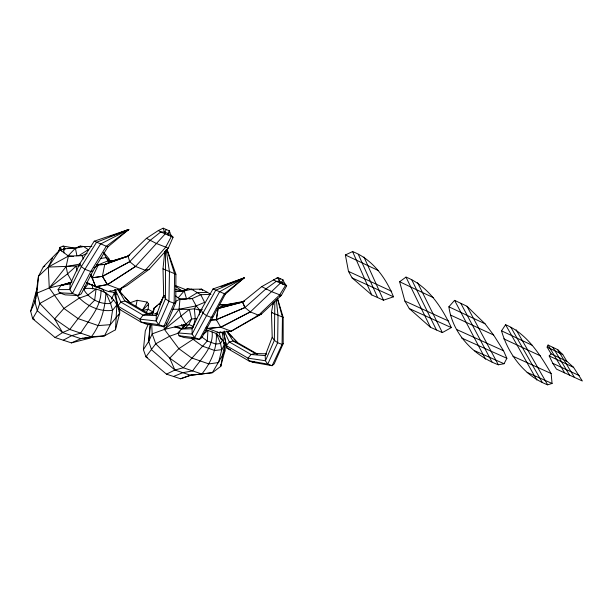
<?xml version="1.0" encoding="UTF-8"?>
<svg xmlns="http://www.w3.org/2000/svg" width="613" height="613" viewBox="0 0 613 613"><rect width="100%" height="100%" fill="white"/><g stroke="black" fill="none" stroke-linecap="round" stroke-linejoin="round"><path stroke-width="0.92" d="M114.792 289.574L117.842 306.063L118.937 308.998L141.067 322.124L146.185 323.963L163.832 326.514L166.429 324.729L175.801 302.699L175.9 274.218L167.042 249.338M166.429 324.729L166.452 322.936M274.846 301.45L274.356 340.322L265.437 360.743L267.758 364.122L272.141 365.708L274.187 363.93L283.183 343.694L283.168 317.35L277.451 298.263M225.3 341.096L224.841 351.149L220.741 366.382L212.389 372.689L190.597 375.286L180.551 378.78L166.475 374.152L145.94 356.82L143.411 349.663L145.296 330.874L148.208 324.354M165.066 253.345L165.15 251.468M37.232 287.865L30.65 311.251L32.673 318.737L55.04 337.51L71.399 342.889L80.855 338.667L104.425 335.878L115.489 329.786L116.845 304.952C110.784 292.822 97.191 286.892 84.012 288.646M212.159 331.97C213.684 347.632 200.719 358.98 192.643 370.911L182.781 372.681L173.548 376.482M199.463 314.898L199.777 310.209L196.175 305.895L192.191 298.546L179.977 299.106L175.862 301.289M70.219 283.942L69.782 289.581L72.464 293.458L78.242 295.55L81.314 293.773L92.923 271.053L107.903 246.878L128.761 229.492L94.233 241.193L79.897 263.506L70.219 283.942L61.101 285.267L58.074 289.612L59.446 292.807L65.162 294.861L78.242 295.55L90.77 271.521L106.256 246.311L128.761 229.492L110.133 236.472M224.664 342.59L224.841 351.149L212.389 372.689L190.597 375.286L174.874 370.037L151.641 349.862L148.675 341.464L150.039 324.039M175.602 295.956L179.977 299.106L179.004 309.281L181.134 316.231L185.762 323.917L185.157 325.564M166.889 249.414L174.628 273.796L174.13 303.274L163.832 326.514L158.69 324.66L156.169 320.997L156.284 315.58L163.686 295.642L163.004 268.854L164.797 251.345M143.411 349.663L148.675 341.464L150.53 324.859M100.992 290.769C101.168 307.289 88.854 319.871 80.678 333.135L71.752 335.625L63.262 340.215M30.65 311.251L34.949 301.933L38.473 276.287L43.255 266.908L60.051 249.713L61.737 249.031M273.421 304.209L273.689 302.324M206.106 327.694L207.776 328.461L220.68 327.104M224.051 305.167L242.549 302.071L244.48 301.029M216.366 308.546L218.144 308.569L242.595 302.094L261.72 286.631L277.75 277.551L282.93 279.781L284.662 283.528L286.669 285.765L281.313 295.428L261.406 314.071L258.579 315.189L231.178 331.204L220.787 327.296L216.274 319.664L218.006 308.515L224.067 305.029L228.572 304.768M243.667 301.404L224.197 305.075L218.144 308.569L216.412 319.71L210.765 320.063M161.924 301.274L154.101 308.155L153.449 312.262L148.124 309.236L142.201 310.645L147.143 302.071L137.143 300.293L130.002 302.776M273.283 302.201L271.459 312.477L272.21 337.265L265.199 355.609L265.437 360.743L247.981 358.153L226.32 345.594L223.684 332.139M107.382 284.455L95.643 286.754L86.54 282.555M112.018 261.077L127.948 256.088L129.78 254.839M96.44 264.372L98.348 264.801L104.923 264.487L128.002 256.104L146.438 238.35L158.33 230.549L163.188 228.182L165.119 233.982L135.542 266.44L107.359 284.601L102.386 276.302L104.769 264.425L112.202 260.985L107.98 260.839L98.348 264.801L93.835 267.843M135.864 306.653L137.143 300.293M91.82 246.487L83.56 246.472L75.422 248.25L63.154 246.097L59.775 247.445L60.051 249.713L68.411 256.096L66.104 266.601L67.599 273.812L72.05 281.919M119.612 308.508L119.65 313.289L110.317 324.675L104.425 335.878L91.414 336.752L80.855 338.667L62.541 332.553L37.286 310.699L34.949 301.933L36.964 293.114L38.473 276.287L48.297 267.069L60.051 249.713L61.614 251.031L61.469 249.82L59.775 247.445L58.94 250.732L59.767 250.25M192.336 327.48L193.47 326.331L195.256 318.591L194.359 308.783L196.175 305.895L204.612 302.339L200.78 294.715L191.624 289.244L187.831 288.623L182.889 290.731M34.949 301.933L35.807 298.339M115.489 329.786L119.65 313.289L119.535 309.465M152.353 314.094L154.101 308.155L157.541 305.542M152.108 314.239L154.101 308.155M148.101 305.611L148.637 304.056L147.143 302.071M119.841 292.393L121.803 287.474M121.673 287.742L119.887 292.179L122.424 294.853M91.437 276.172L95.643 286.754L108.601 291.573L119.688 289.244L126.83 285.612L149.105 269.375L168.284 248.15L173.081 237.208L170.629 234.656L164.476 232.036L160.782 231.952L158.33 230.549M148.675 341.464L152.185 333.87L151.725 324.767M551.148 353.893L547.118 347.104L548.068 345.05L557.692 349.648L562.757 354.544L566.826 361.279L573.561 367.34L582.35 380.995L556.451 369.118L552.826 363.348L549.187 355.931L551.148 353.893L566.826 361.279M52.572 257.889L48.297 267.069L49.27 287.957L63.928 308.439L78.096 318.614L98.249 325.595L110.317 324.675L112.562 310.316L110.562 303.443L105.888 292.585C105.244 308.377 100.93 323.917 91.414 336.752L69.79 329.457L54.657 318.913L39.761 303.466L36.964 293.114L49.27 287.957L69.008 283.252M159.901 304.033L163.962 295.397M159.985 304.063L164.054 295.428M149.105 269.375L145.243 270.279L135.542 266.44L107.513 284.662L95.643 286.754L92.165 277.819L98.348 264.801L103.988 264.532M221.14 286.623L244.104 277.911L224.343 293.788L199.455 339.403L194.566 337.64L192.114 334.07L192.099 328.744L201.064 309.979L213.01 288.968L244.104 277.911L225.362 294.102L201.861 337.617L199.455 339.403L183.892 337.502L179.042 335.755L178.138 332.943C182.322 327.901 186.452 323.043 191.647 319.044L195.256 318.591L196.811 318.99M111.42 299.144L114.516 292.738M164.836 232.45L166.253 229.507M167.893 233.76L169.311 230.825L163.188 228.182M279.076 281.183L280.34 278.67M281.658 282.286L282.93 279.781M504.047 363.731L506.874 358.291L503.541 350.766L493.618 335.027L485.021 323.779L466.983 306.27L454.585 300.339L448.885 306.799C452.532 333.564 473.65 355.54 498.338 364.781L504.047 363.731L474.516 350.69M118.447 315.588L119.65 313.289L119.236 311.427M205.294 330.384L207.945 330.407L216.351 333.526L222.496 339.87L220.55 343.518L221.783 349.663L218.58 362.559L208.849 363.915L191.601 357.938L178.85 348.651L164.422 329.403L163.809 325.725M216.105 334.476L217.477 332.131M145.994 312.776L148.124 309.236L148.637 304.056L142.201 310.645M501.534 330.836L505.579 324.729C526.843 333.487 539.93 354.437 551.125 373.509L552.075 383.454L547.662 384.818C524.621 376.206 508.085 353.977 501.534 330.836L532.184 345.265M183.341 327.342L185.762 323.917M84.303 289.198L88.647 283.083M266.287 354.107L265.199 355.609L251.085 354.513L229.339 341.97L224.166 331.066M157.426 314.101L156.284 315.58L143.09 315.159L120.822 302.04L115.206 289.42M191.11 289.911L191.624 289.244L201.485 289.114L210.259 293.934M183.892 326.875L184.896 325.61L188.766 324.591L193.47 326.331M113.52 299.811L110.562 303.443C99.95 304.761 88.923 298.477 83.606 289.344M223.998 344.996L224.611 344.276L222.496 339.87M178.115 297.979L184.199 290.945L187.831 288.623M173.081 237.208L160.782 231.952L149.986 240.488L129.749 261.682L102.54 276.363L92.165 277.819L90.387 275.835M67.89 256.058L75.422 248.25L80.242 246.104L83.56 246.472L88.31 249.667L78.702 255.751M192.099 328.744L181.226 329.051L185.218 327.993L188.766 324.591L191.647 319.044L189.325 309.404L172.376 309.228M256.809 315.887L258.579 315.189L279.582 295.006L285.52 285.436L284.662 283.528L279.459 281.321L276.279 281.321L273.444 279.796M180.007 331.173L178.138 332.943L192.114 334.07L202.972 313.067L215.73 290.233L244.104 277.911L240.265 280.578M58.94 250.732L60.051 249.713M286.669 285.765L276.279 281.321L265.835 288.953L244.985 307.534L216.412 319.71L210.696 320.04M203.102 334.606L207.945 330.407L207.278 340.997L183.318 367.762L174.874 370.037L166.475 374.152M155.495 313.91L157.572 312.124M276.509 278.586L277.75 277.551L280.317 283.214L250.349 311.925L220.787 327.296L207.776 328.461L207.048 326.714M104.769 264.425L127.948 256.088L129.741 254.717M158.92 304.5L160.299 303.458M399.615 281.742L405.998 277.107C427.79 285.75 441.85 307.136 451.321 327.603L442.356 332.591L430.449 327.288L409.277 308.569L404.886 301.067L399.615 281.742L433.253 297.604M125.673 231.66L128.761 229.492L96.532 242.311L81.314 266.617L69.782 289.581L58.074 289.612M244.319 300.86L242.549 302.071L218.006 308.515L216.274 308.508M55.04 337.51L62.541 332.553L69.79 329.457L78.096 318.614L89.237 305.626L94.686 300.155L96.065 288.945L87.736 295.121L79 298.232L63.928 308.439L54.657 318.913L62.541 332.553M283.183 343.694L282.072 344.399L272.141 365.708L253.031 362.329L248.64 360.758L227.032 348.207L226.32 345.594L229.339 341.97L233.07 340.966L237.484 342.598L257.621 354.176M187.402 298.723L197.271 292.7L207.386 292.355M261.406 314.071L231.178 331.204L218.856 332.583L207.776 328.461L207.186 326.675M77.759 247.46L80.242 246.104L81.966 246.786M87.084 253.407L82.058 255.667L68.411 256.096L48.297 267.069L79.774 265.873M43.255 266.908L44.91 266.011M126.293 230.817L128.761 229.492L100.555 244.02L84.954 269.306L72.464 293.458L59.446 292.807M90.502 274.808L92.165 277.819L102.386 276.302L129.749 261.682L128.002 256.104M241.576 279.244L244.104 277.911L219.523 291.849L194.566 337.64L179.042 335.755M149.748 314.178L152.706 312.645M220.657 327.25L250.296 311.887M92.609 336.92L90.172 338.07L71.399 342.889M345.372 254.97L352.59 251.568C372.252 259.138 385.937 277.819 393.477 296.807L383.477 300.209L371.754 294.937L352.107 277.919L348.483 271.39L345.372 254.97L378.466 270.617M220.534 331.817L218.856 332.583L223.998 332.798M279.605 296.179L281.313 295.428L271.82 291.765L261.72 286.631M212.78 316.814L211.316 317.442L206.397 315.565L202.972 313.067L201.064 309.979M110.317 290.846L108.601 291.573L115.934 292.669M216.274 319.664L244.985 307.534L242.549 302.071L244.939 307.519L250.349 311.925L258.579 315.189M199.708 289.811L201.485 289.114L202.589 290.447M60.779 292.907L54.634 295.19L39.761 303.466L37.286 310.699L32.673 318.737L34.435 319.327M194.842 338.675L193.08 339.318L178.85 348.651L169.724 358.145L174.874 370.037M180.551 378.78L191.969 374.727M202.405 309.281L199.777 310.209L194.359 308.783L189.325 309.404L164.422 329.403L152.185 333.87L155.733 343.778L169.724 358.145L183.318 367.762L201.846 374.014C211.048 362.544 217.186 348.445 216.351 333.526L220.55 343.518L215.738 344.069L207.278 340.997L201.723 336.92M178.46 333.104L169.671 336.2L155.733 343.778L145.94 356.82L147.672 357.402M175.801 302.699L174.13 303.274L168.95 301.305L165.449 298.746L163.686 295.642M248.503 312.523L250.303 311.91M71.575 282.639L61.101 285.267L70.441 282.417M65.491 284.141L71.392 282.34M61.469 249.82L65.269 248.702L75.422 248.25L76.931 255.912M113.098 260.732L128.378 256.334M80.855 338.667L82.655 338.146M254.518 361.931L253.031 362.329L251.43 361.402M157.104 313.871L147.212 314.078L143.09 315.159L140.025 319.189L141.067 322.124L158.69 324.66L168.95 301.305L169.449 271.712L166.146 249.522M68.825 282.915L71.376 282.256M186.467 324.2L164.422 329.403L179.004 309.281L196.175 305.895M147.909 313.549L152.522 312.477M175.517 291.65L184.199 290.945L191.624 289.244L193.087 289.711M92.923 271.053L90.77 271.521L84.954 269.306L81.314 266.617L79.897 263.506M79.414 264.134L66.104 266.601L49.27 287.957L67.599 273.812L76.043 266.28L76.985 270.946M114.508 260.586L107.98 260.839L109.597 261.475M100.34 258.441L106.57 257.636L108.907 261.49M189.417 298.868L192.191 298.546L200.78 294.715L210.979 294.332M185.218 327.993L193.601 327.097M177.149 291.152L184.199 290.945L186.643 299.19M68.043 248.311L75.422 248.25M179.977 299.106L185.693 299.175M266.31 353.839L254.847 353.502L251.085 354.513L247.981 358.153L248.64 360.758L267.758 364.122L277.651 342.713L278.026 315.366L276.225 299.428M68.411 256.096L73.621 256.495M224.067 305.029L219.615 304.669L224.197 305.075M175.877 289.535L184.199 290.945M283.168 317.35L271.459 312.477L272.233 312.707M174.705 326.974L181.885 329.035M168.284 248.15L156.407 243.507L146.438 238.35M225.362 294.102L213.01 288.968M175.9 274.218L163.004 268.854M107.903 246.878L94.233 241.193M120.654 309.626L118.937 308.998L118.493 306.178M230.565 349.487L227.032 348.207L223.73 333.15M61.959 284.861L63.706 285.489M175.441 326.277L181.984 328.66M256.602 354.145L233.07 340.966L226.649 330.966M86.295 282.922L101.773 288.685M102.386 276.302L107.513 284.662L119.688 289.244L145.243 270.279L165.587 247.346L171.28 236.61L169.311 230.825L169.74 232.48M175.471 285.627L185.647 289.635M149.986 240.488L150.537 240.725M265.835 288.953L266.303 289.152M527.126 372.405L552.075 383.454M461.704 338.07L506.874 358.291M456.371 329.388L503.541 350.766M409.277 308.569L451.321 327.603M512.928 356.237L551.125 373.509M352.107 277.919L393.477 296.807M404.886 301.067L448.793 321.143M348.483 271.39L391.669 291.282M552.826 363.348L579.27 375.585M503.771 338.843L540.375 355.839M450.425 315.005L493.618 335.027M549.187 355.931L573.561 367.34M448.885 306.799L485.021 323.779M547.118 347.104L562.757 354.544M149.036 314.017L130.048 302.883L124.899 300.975L120.822 302.04L117.842 306.063L140.025 319.189L156.169 320.997L165.449 298.746L165.479 250.487M147.212 314.078L124.899 300.975L118.209 289.642L130.048 302.883L124.968 297.527M143.733 322.507L146.185 323.963M175.295 286.079L182.153 291.114M129.703 261.659L135.481 266.387M227.423 332.445L232.12 337.181M234.128 339.211L237.484 342.598L227.415 331.579M103.881 252.686L108.708 258.395L110.049 261.82M63.154 246.097L65.269 248.702L64.319 250.089L63.43 248.349L63.982 252.916M191.961 337.817L193.08 339.318L202.29 346.069L214.742 350.521L221.783 349.663L224.611 344.276L220.741 366.382L220.565 364.666M76.909 295.282C85.207 305.404 99.344 312.232 112.562 310.316L116.845 304.952L117.811 306.316M272.21 337.265L274.356 340.322L277.651 342.713L282.072 344.399L282.44 317.136L277.497 299.106M118.209 289.642L119.466 291.543M103.651 252.855L108.126 261.215M557.692 349.648L574.389 377.34M552.903 347.356L569.546 375.125M548.068 345.05L564.665 372.88M206.32 328.836L207.263 330.422M516.123 329.771L547.662 384.818M510.874 327.265L542.29 382.451M505.579 324.729L536.858 380.068M102.632 289.007L104.448 292.34M466.983 306.27L498.338 364.781M460.815 303.32L491.978 361.999M454.585 300.339L485.542 359.18M200.865 312.278L199.777 310.209L200.183 311.979M417.553 282.631L442.356 332.591M411.806 279.88L436.433 329.955M405.998 277.107L430.449 327.288M363.953 257L383.477 300.209M282.064 282.424L282.922 284.332M358.298 254.295L377.646 297.589M352.59 251.568L371.754 294.937M90.747 274.348L92.165 277.819M82.058 255.667L83.376 258.97M167.556 233.354L168.207 235.3M218.948 332.353L221.193 339.518M114.148 292.401L119.65 313.289M115.129 290.324L115.581 292.049M115.811 292.907L116.278 294.684M183.67 324.4L184.115 326.262M181.724 324.346L182.59 328.039M117.167 302.148L117.995 305.856M92.088 284.286L92.778 288.869M84.333 286.355L84.709 288.991M222.32 332.729L223.868 344.054M108.708 258.395L108.892 261.015"/></g></svg>
